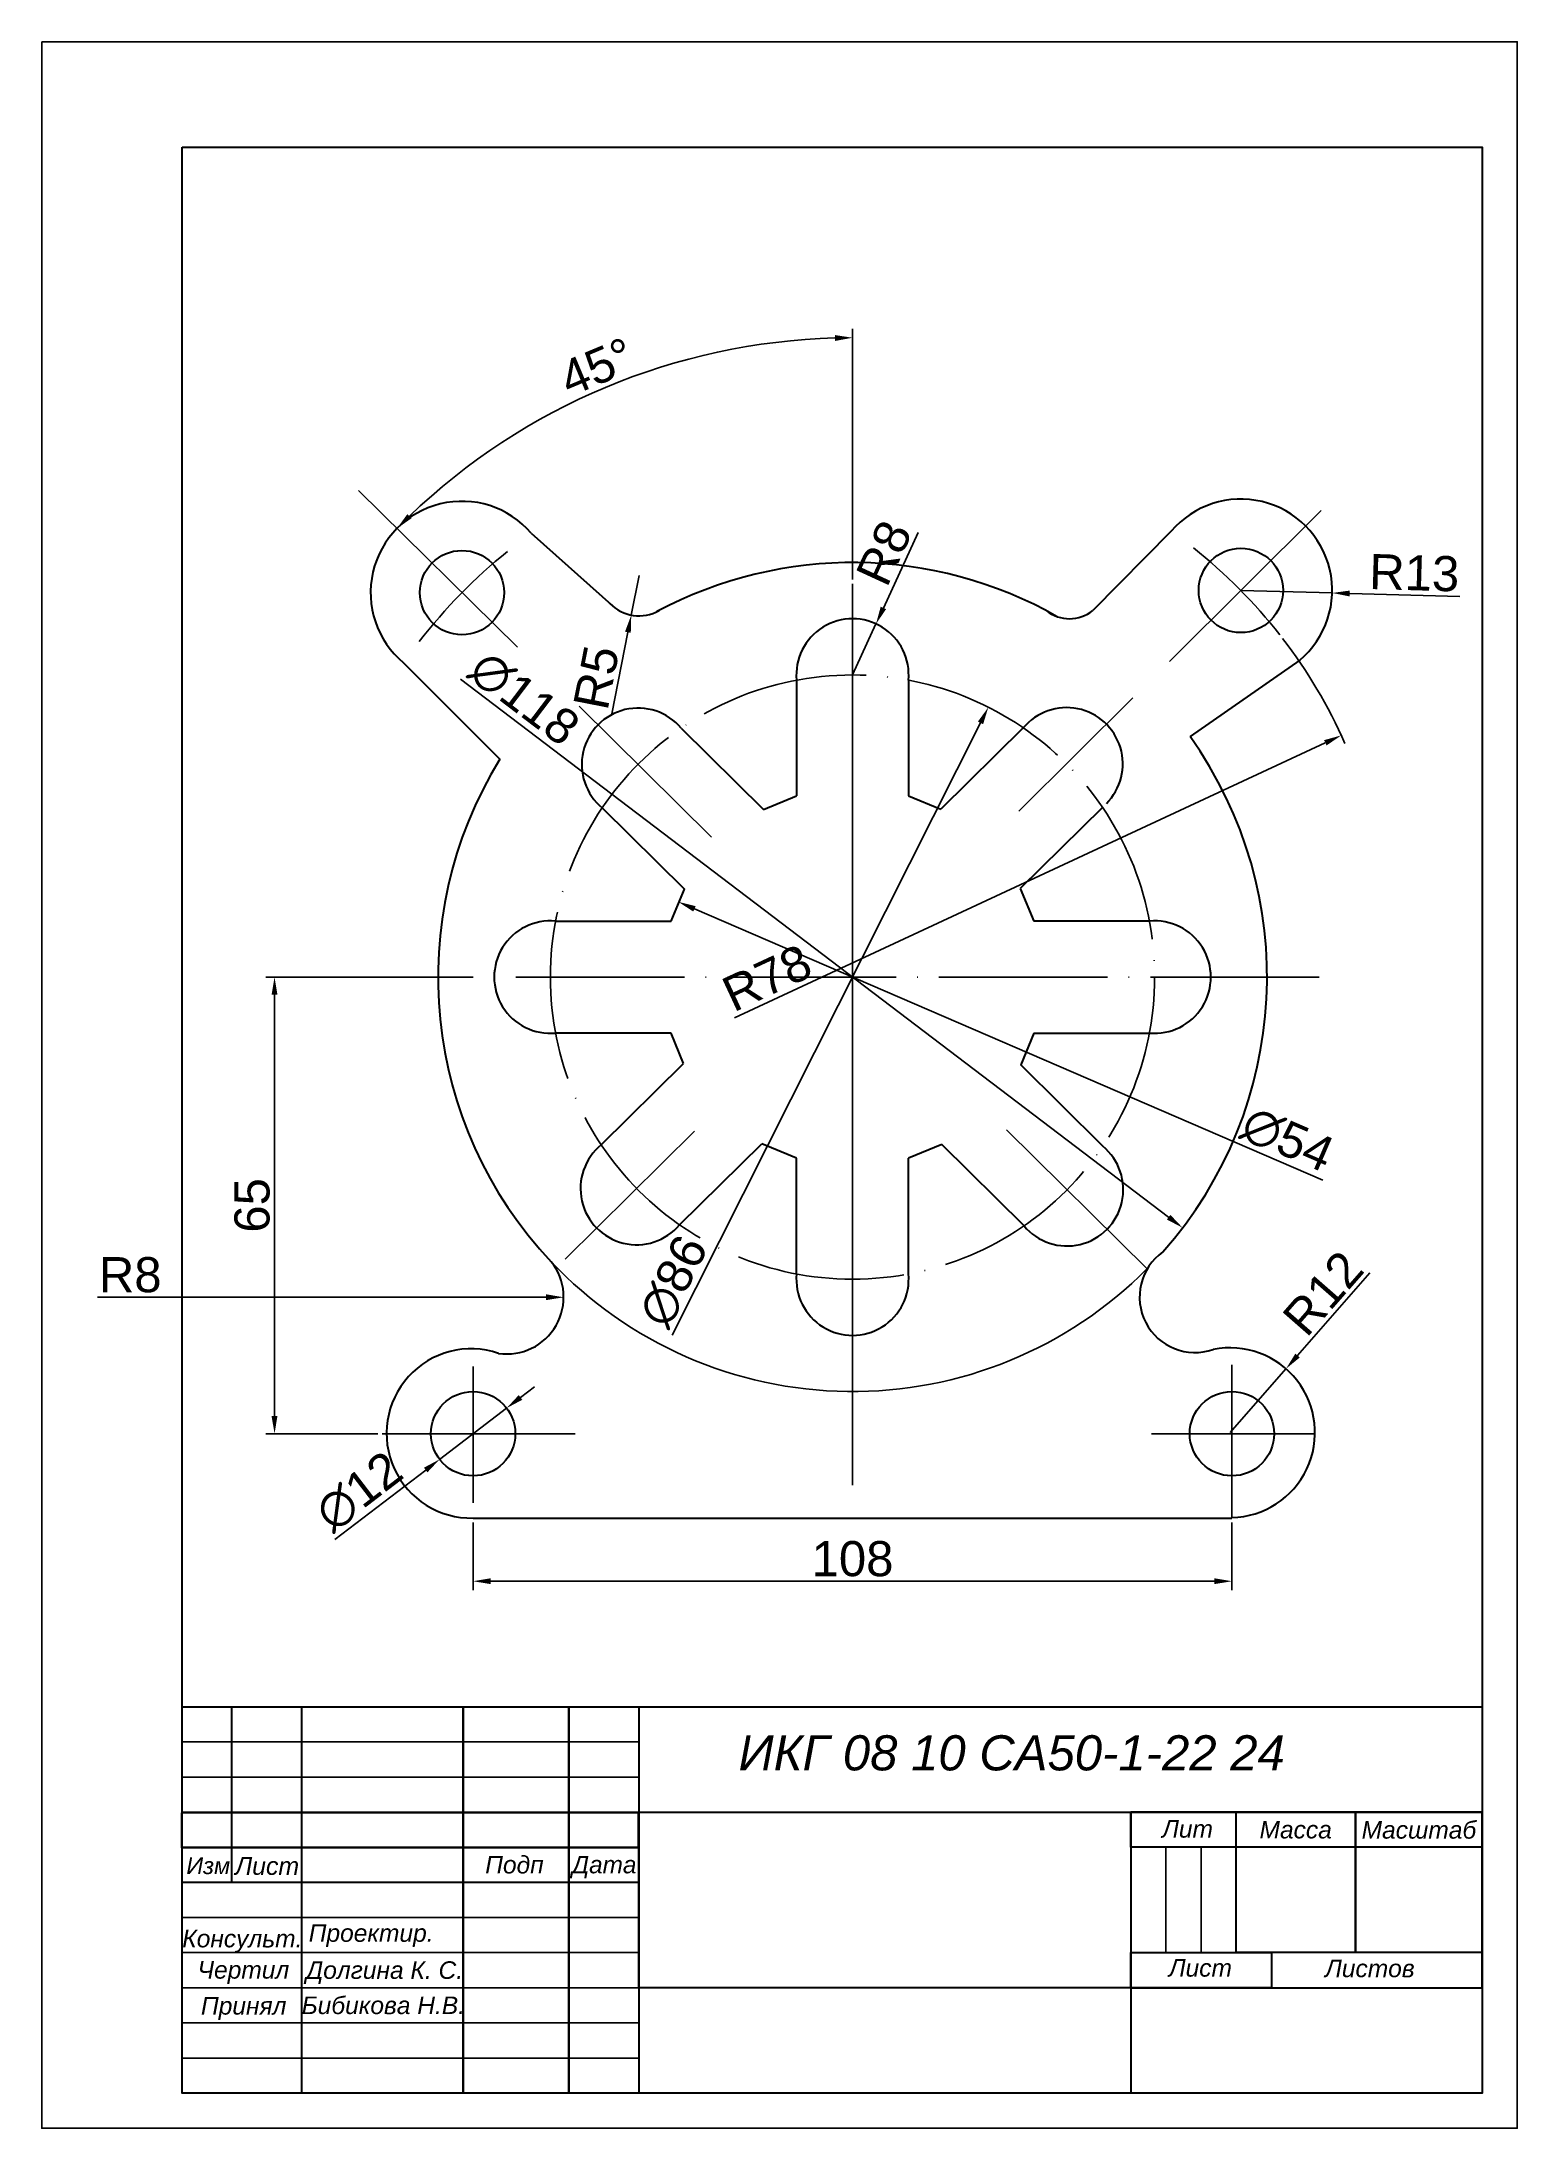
# Model space of a CAD drawing. Header units: inches. Extents: x 110 to 320, y 70 to 367.
import ezdxf

# ---------------------------------------------------------------- set-up
doc = ezdxf.new("R2010")
doc.units = ezdxf.units.IN
doc.header["$MEASUREMENT"] = 0
doc.linetypes.add('ACAD_ISO04W100', pattern=[30, 24, -3, 0, -3])
doc.styles.get("Standard").update_dxf_attribs({"font": 'arial.ttf'})
doc.dimstyles.new('ISO-25', dxfattribs={"dimtxt": 2.5, "dimasz": 2.5, "dimexe": 1.25, "dimexo": 0.625, "dimtad": 1, "dimtxsty": 'Standard', "dimcen": 2.5, "dimadec": 0, "dimazin": 0, "dimtfac": 1, "dimtmove": 0, "dimatfit": 3, "dimfxl": 1, "dimarcsym": 0})

# ---------------------------------------------------------------- blocks, each defined once
blk = doc.blocks.new('*D1')
at = {"color": 0, "lineweight": -2, "transparency": 16777216}
for p, q in [((157.57, 233.69), (141.61, 233.69)), ((142.86, 171.19), (142.86, 231.19)), ((157.57, 168.69), (141.61, 168.69))]:
    blk.add_line(p, q, dxfattribs=at)
at = {"color": 0, "transparency": 16777216}
for points in [[(142.44, 231.19), (143.27, 231.19), (142.86, 233.69)], [(142.44, 171.19), (143.27, 171.19), (142.86, 168.69)]]:
    blk.add_solid(points, dxfattribs=at)
at = {"layer": 'Defpoints', "color": 0, "transparency": 16777216}
for p in [(142.86, 233.69), (158.19, 233.69), (158.19, 168.69)]:
    blk.add_point(p, dxfattribs=at)
at = {"color": 0, "transparency": 16777216, "insert": (139.68, 201.19), "char_height": 2.5, "attachment_point": 5, "rotation": 90}
blk.add_mtext('{\\H2x;65}', dxfattribs=at)
blk = doc.blocks.new('*D2')
at = {"color": 0, "lineweight": -2, "transparency": 16777216}
for p, q in [((171.12, 156.06), (171.12, 146.44)), ((279.12, 156.06), (279.12, 146.44)), ((173.62, 147.69), (276.62, 147.69))]:
    blk.add_line(p, q, dxfattribs=at)
at = {"color": 0, "transparency": 16777216}
for points in [[(173.62, 148.11), (173.62, 147.28), (171.12, 147.69)], [(276.62, 148.11), (276.62, 147.28), (279.12, 147.69)]]:
    blk.add_solid(points, dxfattribs=at)
at = {"layer": 'Defpoints', "color": 0, "transparency": 16777216}
for p in [(171.12, 156.69), (279.12, 156.69), (279.12, 147.69)]:
    blk.add_point(p, dxfattribs=at)
at = {"color": 0, "transparency": 16777216, "insert": (225.12, 150.87), "char_height": 2.5, "attachment_point": 5}
blk.add_mtext('{\\H2x;108}', dxfattribs=at)
blk = doc.blocks.new('*D3')
at = {"color": 0, "lineweight": -2, "transparency": 16777216}
for p, q in [((177.87, 173.85), (179.85, 175.37)), ((175.88, 172.33), (166.35, 165.04)), ((151.43, 153.61), (164.37, 163.52))]:
    blk.add_line(p, q, dxfattribs=at)
at = {"color": 0, "transparency": 16777216}
for points in [[(177.61, 174.18), (178.12, 173.52), (175.88, 172.33)], [(164.12, 163.85), (164.62, 163.19), (166.35, 165.04)]]:
    blk.add_solid(points, dxfattribs=at)
at = {"layer": 'Defpoints', "color": 0, "transparency": 16777216}
for p in [(175.88, 172.33), (166.35, 165.04)]:
    blk.add_point(p, dxfattribs=at)
at = {"color": 0, "transparency": 16777216, "insert": (154.89, 160.44), "char_height": 2.5, "attachment_point": 5, "rotation": 37.4352}
blk.add_mtext('{\\H2x;∅12}', dxfattribs=at)
blk = doc.blocks.new('*D4')
at = {"color": 0, "lineweight": -2, "transparency": 16777216}
for p, q in [((298.76, 191.58), (288.46, 179.81)), ((278.86, 168.84), (286.81, 177.93))]:
    blk.add_line(p, q, dxfattribs=at)
at = {"color": 0, "transparency": 16777216}
blk.add_solid([(288.14, 180.08), (288.77, 179.54), (286.81, 177.93)], dxfattribs=at)
at = {"layer": 'Defpoints', "color": 0, "transparency": 16777216}
for p in [(286.81, 177.93), (278.86, 168.84)]:
    blk.add_point(p, dxfattribs=at)
at = {"color": 0, "transparency": 16777216, "insert": (292.07, 188.7), "char_height": 2.5, "attachment_point": 5, "rotation": 48.8092}
blk.add_mtext('{\\H2x;R12}', dxfattribs=at)
blk = doc.blocks.new('*D5')
at = {"color": 0, "lineweight": -2, "transparency": 16777216}
blk.add_line((117.66, 188.11), (181.51, 188.11), dxfattribs=at)
at = {"color": 0, "transparency": 16777216}
blk.add_solid([(181.51, 188.53), (181.51, 187.7), (184.01, 188.11)], dxfattribs=at)
at = {"layer": 'Defpoints', "color": 0, "transparency": 16777216}
for p in [(175.93, 188.11), (184.01, 188.11)]:
    blk.add_point(p, dxfattribs=at)
at = {"color": 0, "transparency": 16777216, "insert": (122.32, 191.29), "char_height": 2.5, "attachment_point": 5}
blk.add_mtext('{\\H2x;R8}', dxfattribs=at)
blk = doc.blocks.new('*D6')
at = {"color": 0, "lineweight": -2, "transparency": 16777216}
blk.add_line((292.06, 204.78), (202.63, 243.4), dxfattribs=at)
at = {"color": 0, "transparency": 16777216}
blk.add_solid([(202.79, 243.78), (202.46, 243.01), (200.33, 244.39)], dxfattribs=at)
at = {"layer": 'Defpoints', "color": 0, "transparency": 16777216}
for p in [(200.33, 244.39), (249.91, 222.98)]:
    blk.add_point(p, dxfattribs=at)
at = {"color": 0, "transparency": 16777216, "insert": (287.03, 210.57), "char_height": 2.5, "attachment_point": 5, "rotation": 336.6471}
blk.add_mtext('{\\H2x;∅54}', dxfattribs=at)
blk = doc.blocks.new('*D7')
at = {"color": 0, "lineweight": -2, "transparency": 16777216}
blk.add_line((199.47, 182.73), (243.33, 269.86), dxfattribs=at)
at = {"color": 0, "transparency": 16777216}
blk.add_solid([(242.96, 270.05), (243.7, 269.67), (244.45, 272.09)], dxfattribs=at)
at = {"layer": 'Defpoints', "color": 0, "transparency": 16777216}
for p in [(244.45, 272.09), (205.79, 195.28)]:
    blk.add_point(p, dxfattribs=at)
at = {"color": 0, "transparency": 16777216, "insert": (199.62, 190.41), "char_height": 2.5, "attachment_point": 5, "rotation": 63.2818}
blk.add_mtext('{\\H2x;∅86}', dxfattribs=at)
blk = doc.blocks.new('*D8')
at = {"color": 0, "lineweight": -2, "transparency": 16777216}
blk.add_line((208.31, 227.89), (292.41, 267.04), dxfattribs=at)
blk.add_arc((227.77, 236.95), 73.81, 23.9879, 37.5114, dxfattribs=at)
at = {"color": 0, "transparency": 16777216}
blk.add_solid([(292.24, 267.41), (292.59, 266.66), (294.68, 268.09)], dxfattribs=at)
at = {"layer": 'Defpoints', "color": 0, "transparency": 16777216}
for p in [(294.68, 268.09), (227.77, 236.95)]:
    blk.add_point(p, dxfattribs=at)
at = {"color": 0, "transparency": 16777216, "insert": (212.95, 233.56), "char_height": 2.5, "attachment_point": 5, "rotation": 24.9583}
blk.add_mtext('{\\H2x;R78}', dxfattribs=at)
blk = doc.blocks.new('*D9')
at = {"color": 0, "lineweight": -2, "transparency": 16777216}
for p, q in [((280.39, 288.72), (293.38, 288.36)), ((311.57, 287.84), (295.88, 288.29))]:
    blk.add_line(p, q, dxfattribs=at)
at = {"color": 0, "transparency": 16777216}
blk.add_solid([(295.89, 288.7), (295.87, 287.87), (293.38, 288.36)], dxfattribs=at)
at = {"layer": 'Defpoints', "color": 0, "transparency": 16777216}
for p in [(280.39, 288.72), (293.38, 288.36)]:
    blk.add_point(p, dxfattribs=at)
at = {"color": 0, "transparency": 16777216, "insert": (305.07, 291.21), "char_height": 2.5, "attachment_point": 5, "rotation": 358.381}
blk.add_mtext('{\\H2x;R13}', dxfattribs=at)
blk = doc.blocks.new('*D10')
at = {"color": 0, "lineweight": -2, "transparency": 16777216}
blk.add_line((169.33, 276.07), (270.11, 199.51), dxfattribs=at)
at = {"color": 0, "transparency": 16777216}
blk.add_solid([(270.36, 199.84), (269.86, 199.18), (272.1, 198)], dxfattribs=at)
at = {"layer": 'Defpoints', "color": 0, "transparency": 16777216}
for p in [(178.14, 269.38), (272.1, 198)]:
    blk.add_point(p, dxfattribs=at)
at = {"color": 0, "transparency": 16777216, "insert": (178.4, 273.34), "char_height": 2.5, "attachment_point": 5, "rotation": 322.7767}
blk.add_mtext('{\\H2x;∅118}', dxfattribs=at)
blk = doc.blocks.new('*D11')
at = {"color": 0, "lineweight": -2, "transparency": 16777216}
blk.add_line((225.12, 290.27), (225.12, 325.94), dxfattribs=at)
blk.add_arc((225.12, 233.69), 91, 91.5741, 133.8705, dxfattribs=at)
at = {"color": 0, "transparency": 16777216}
for points in [[(222.61, 325.07), (222.62, 324.23), (225.12, 324.69)], [(162.35, 298.99), (161.76, 299.58), (160.27, 297.53)]]:
    blk.add_solid(points, dxfattribs=at)
at = {"layer": 'Defpoints', "color": 0, "transparency": 16777216}
for p in [(201.34, 321.52), (154.79, 302.93), (225.12, 289.64), (177.42, 280.65), (225.12, 161.38)]:
    blk.add_point(p, dxfattribs=at)
at = {"color": 0, "transparency": 16777216, "insert": (188.74, 320.54), "char_height": 2.5, "attachment_point": 5, "rotation": 22.7223}
blk.add_mtext('{\\H2x;45°}', dxfattribs=at)
blk = doc.blocks.new('*D13')
at = {"color": 0, "lineweight": -2, "transparency": 16777216}
for p, q in [((234.45, 296.97), (229.51, 286.22)), ((225.12, 276.69), (228.46, 283.95))]:
    blk.add_line(p, q, dxfattribs=at)
at = {"color": 0, "transparency": 16777216}
blk.add_solid([(229.13, 286.4), (229.89, 286.05), (228.46, 283.95)], dxfattribs=at)
at = {"layer": 'Defpoints', "color": 0, "transparency": 16777216}
for p in [(228.46, 283.95), (225.12, 276.69)]:
    blk.add_point(p, dxfattribs=at)
at = {"color": 0, "transparency": 16777216, "insert": (229.61, 294.06), "char_height": 2.5, "attachment_point": 5, "rotation": 65.296}
blk.add_mtext('{\\H2x;R8}', dxfattribs=at)
blk = doc.blocks.new('*D14')
at = {"color": 0, "lineweight": -2, "transparency": 16777216}
for p, q in [((194.74, 290.86), (193.63, 285.22)), ((190.88, 271.14), (193.15, 282.77))]:
    blk.add_line(p, q, dxfattribs=at)
at = {"color": 0, "transparency": 16777216}
blk.add_solid([(192.74, 282.85), (193.56, 282.69), (193.63, 285.22)], dxfattribs=at)
at = {"layer": 'Defpoints', "color": 0, "transparency": 16777216}
for p in [(194.74, 290.86), (193.63, 285.22)]:
    blk.add_point(p, dxfattribs=at)
at = {"color": 0, "transparency": 16777216, "insert": (188.67, 276.33), "char_height": 2.5, "attachment_point": 5, "rotation": 78.9294}
blk.add_mtext('{\\H2x;R5}', dxfattribs=at)

msp = doc.modelspace()

# ---------------------------------------------------------------- linework, layer by layer
for p, q in [((177.424, 280.646), (154.792, 302.929)), ((270.22, 278.599), (291.827, 300.116)), ((225.118, 161.385), (225.118, 289.642)), ((248.811, 257.295), (265.028, 273.455)), ((186.212, 272.27), (205.033, 253.616)), ((202.649, 211.772), (184.244, 193.548)), ((247.057, 211.966), (267.086, 192.092)), ((185.658, 168.686), (158.191, 168.686)), ((290.906, 168.686), (267.693, 168.686))]:
    msp.add_line(p, q)
at = {"lineweight": 30}
for p, q in [((270.479, 297.14), (259.321, 285.868)), ((179.399, 296.882), (191.252, 286.288)), ((161.221, 278.419), (174.919, 264.687)), ((288.762, 278.78), (273.155, 267.941)), ((217.153, 275.942), (217.153, 259.484)), ((233.084, 275.942), (233.084, 259.484)), ((200.741, 269.108), (212.427, 257.517)), ((249.428, 269.155), (237.706, 257.572)), ((212.427, 257.517), (217.153, 259.484)), ((233.084, 259.484), (237.706, 257.572)), ((189.499, 257.774), (201.188, 246.189)), ((260.691, 257.844), (248.994, 246.294)), ((199.32, 241.651), (201.188, 246.189)), ((248.994, 246.294), (250.917, 241.651)), ((182.863, 241.651), (199.32, 241.651)), ((267.374, 241.651), (250.917, 241.651)), ((199.32, 225.72), (182.863, 225.72)), ((201.084, 221.383), (199.32, 225.72)), ((250.917, 225.72), (249.052, 221.189)), ((250.917, 225.72), (267.374, 225.72)), ((189.363, 209.8), (201.084, 221.383)), ((260.738, 209.598), (249.052, 221.189)), ((200.512, 198.422), (212.209, 209.972)), ((217.153, 207.887), (212.209, 209.972)), ((237.835, 209.868), (233.084, 207.887)), ((249.524, 198.283), (237.835, 209.868)), ((217.153, 191.43), (217.153, 207.887)), ((233.084, 191.43), (233.084, 207.887)), ((171.118, 156.686), (279.118, 156.686)), ((264.726, 89.824), (264.726, 74.824))]:
    msp.add_line(p, q, dxfattribs=at)
at = {"linetype": 'ACAD_ISO04W100'}
for p, q in [((291.51, 233.686), (154.11, 233.686)), ((171.118, 178.26), (171.118, 158.83)), ((279.118, 178.503), (279.118, 156.766))]:
    msp.add_line(p, q, dxfattribs=at)
for points in [[(109.726, 366.824), (319.726, 366.824), (319.726, 69.824), (109.726, 69.824)], [(129.726, 74.824), (146.726, 74.824), (146.726, 129.824), (129.726, 129.824)], [(129.726, 129.824), (194.726, 129.824), (194.726, 124.824), (129.726, 124.824)], [(264.726, 129.824), (264.726, 129.824), (264.726, 129.824), (264.726, 129.824)], [(129.726, 124.824), (194.726, 124.824), (194.726, 119.824), (129.726, 119.824)], [(129.726, 119.824), (194.726, 119.824), (194.726, 114.824), (129.726, 114.824)], [(129.621, 114.719), (194.621, 114.719), (194.621, 109.719), (129.621, 109.719)], [(264.726, 114.824), (279.726, 114.824), (279.726, 94.824), (264.726, 94.824)], [(264.726, 109.824), (269.726, 109.824), (269.726, 94.824), (264.726, 94.824)], [(269.726, 109.824), (274.726, 109.824), (274.726, 94.824), (269.726, 94.824)], [(129.726, 104.824), (194.726, 104.824), (194.726, 99.824), (129.726, 99.824)], [(129.726, 99.824), (194.726, 99.824), (194.726, 94.824), (129.726, 94.824)], [(129.726, 94.824), (194.726, 94.824), (194.726, 89.824), (129.726, 89.824)], [(129.726, 89.824), (194.726, 89.824), (194.726, 84.824), (129.726, 84.824)], [(129.726, 84.824), (194.726, 84.824), (194.726, 79.824), (129.726, 79.824)]]:
    msp.add_lwpolyline(points, close=True)
at = {"lineweight": 30}
for points in [[(129.726, 351.824), (314.726, 351.824), (314.726, 74.824), (129.726, 74.824)], [(129.726, 129.824), (314.726, 129.824), (314.726, 74.824), (129.726, 74.824)], [(129.726, 129.824), (136.726, 129.824), (136.726, 104.824), (129.726, 104.824)], [(146.726, 129.824), (169.726, 129.824), (169.726, 74.824), (146.726, 74.824)], [(184.726, 129.824), (184.726, 74.824), (169.726, 74.824), (169.726, 129.824)], [(184.726, 129.824), (194.726, 129.824), (194.726, 74.824), (184.726, 74.824)], [(194.726, 114.824), (264.726, 114.824), (264.726, 89.824), (194.726, 89.824)], [(264.726, 89.824), (314.726, 89.824), (314.726, 114.824), (264.726, 114.824)], [(264.726, 114.824), (314.726, 114.824), (314.726, 109.824), (264.726, 109.824)], [(279.726, 114.824), (296.726, 114.824), (296.726, 94.824), (279.726, 94.824)], [(296.726, 114.824), (314.726, 114.824), (314.726, 94.824), (296.726, 94.824)], [(129.726, 109.824), (194.726, 109.824), (194.726, 104.824), (129.726, 104.824)], [(264.726, 94.824), (284.726, 94.824), (284.726, 89.824), (264.726, 89.824)]]:
    msp.add_lwpolyline(points, close=True, dxfattribs=at)
for centre in [(169.538, 288.41), (280.388, 288.724), (171.118, 168.686), (279.118, 168.686)]:
    msp.add_circle(centre, 6, dxfattribs=at)
at = {"linetype": 'ACAD_ISO04W100'}
msp.add_circle((225.118, 233.686), 43, dxfattribs=at)
at = {"lineweight": 30}
for centre, radius, start, end in [((169.538, 288.41), 13, 40.66438, 230.22476), ((280.388, 288.724), 13, 310.09988, 139.66027), ((225.118, 233.686), 59, 60.39772, 118.15008), ((194.736, 290.859), 5.748, 223.73939, 299.66716), ((255.992, 290.01), 5.315, 231.52633, 308.78434), ((225.118, 276.686), 8, 354.66244, 185.33756), ((194.6, 263.957), 8.016, 39.99193, 230.47468), ((255.578, 264.038), 8, 315.10097, 140.23658), ((225.118, 233.686), 59, 318.46218, 35.4932), ((225.118, 233.686), 59, 148.30227, 223.3675), ((182.118, 233.686), 8, 84.66244, 275.33756), ((268.118, 233.686), 8, 264.66244, 95.33756), ((194.406, 203.59), 8, 129.08121, 319.75632), ((255.66, 203.416), 8, 219.91887, 50.59398), ((175.93, 188.115), 8.077, 261.54526, 38.76492), ((273.867, 188.136), 7.895, 125.51139, 289.09774), ((225.118, 190.686), 8, 174.66244, 5.33756), ((170.848, 168.727), 12.045, 71.13776, 271.28559), ((278.856, 168.84), 12.077, 271.24356, 101.49345)]:
    msp.add_arc(centre, radius, start, end, dxfattribs=at)
for centre, radius, start, end in [((225.118, 233.686), 78, 129.02099, 142.22683), ((227.766, 236.949), 73.806, 37.99655, 51.58044), ((225.118, 233.686), 59, 223.3675, 315.25647)]:
    msp.add_arc(centre, radius, start, end)

# ---------------------------------------------------------------- texts
at = {"attachment_point": 1}
for s, width, gutter_width, insert, char_height in [('{\\fArial|b0|i1|c204|p34;ИКГ 08 10 СА50-1-22 24 }', 114.88716, 1, (208.895, 125.764), 5), ('{\\fArial|b0|i1|c204|p34;Проектир.}', 15.34767, 12.5, (147.719, 98.863), 2.5)]:
    msp.add_mtext_dynamic_manual_height_columns(s, width=width, gutter_width=gutter_width, heights=[0], dxfattribs=dict(at, insert=insert, char_height=char_height))
at = {"ltscale": 14, "attachment_point": 1}
for s, width, gutter_width, insert, char_height in [('{\\fArial|b0|i1|c204|p34;Лит}', 13.19539, 0.604, (269.177, 113.687), 2.5), ('{\\fArial|b0|i1|c204|p34;Масса}', 13.19539, 0.604, (283.048, 113.581), 2.5), ('{\\fArial|b0|i1|c204|p34;Масштаб}', 13.19539, 0.604, (297.576, 113.547), 2.5), ('{\\fArial|b0|i1|c204|p34;Изм}', 12.63202, 0.578, (130.307, 108.398), 2.39326), ('{\\fArial|b0|i1|c204|p34;Лист}', 13.376, 0.612, (137.248, 108.429), 2.53422), ('{\\fArial|b0|i1|c204|p34;Подп}', 13.19539, 0.604, (172.841, 108.593), 2.5), ('{\\fArial|b0|i1|c204|p34;Дата}', 13.08314, 0.599, (185.189, 108.592), 2.47873), ('{\\fArial|b0|i1|c204|p34;Лист}', 13.19539, 0.604, (270.13, 93.902), 2.5), ('{\\fArial|b0|i1|c204|p34;Листов}', 13.19539, 0.604, (292.367, 93.83), 2.5)]:
    msp.add_mtext_dynamic_manual_height_columns(s, width=width, gutter_width=gutter_width, heights=[0], dxfattribs=dict(at, insert=insert, char_height=char_height))
at = {"char_height": 2.5, "attachment_point": 1}
for s, insert, width in [('{\\fArial|b0|i1|c204|p34;Консульт.}', (129.726, 98.078), 16.00964), ('{\\fArial|b0|i1|c204|p34;Чертил}', (131.9, 93.622), 11.99156), ('{\\fArial|b0|i1|c204|p34;Долгина К. С.}', (147.331, 93.589), 23.5874), ('{\\fArial|b0|i1|c204|p34;Принял}', (132.383, 88.501), 12.3443), ('{\\fArial|b0|i1|c204|p34;Бибикова Н.В.}', (146.726, 88.578), 47.53649)]:
    msp.add_mtext(s, dxfattribs=dict(at, insert=insert, width=width))

# ---------------------------------------------------------------- dimensions: what is measured, and where the dimension line sits
dim = msp.add_angular_dim_2l(base=(201.339, 321.524), line1=((177.424, 280.646), (154.792, 302.929)), line2=((225.118, 161.385), (225.118, 289.642)), text='{\\H2x;<>}', dimstyle='ISO-25')
dim.commit()
dim.dimension.update_dxf_attribs({"geometry": '*D11', "text_midpoint": (188.745, 320.545)})
for center, mpoint, text, picture, middle in [((225.118, 276.686), (228.462, 283.954), '{\\H2x;R8}', '*D13', (229.613, 294.059)), ((280.388, 288.724), (293.383, 288.357), '{\\H2x;R13}', '*D9', (305.067, 291.208)), ((194.736, 290.859), (193.632, 285.219), '{\\H2x;R5}', '*D14', (188.666, 276.332)), ((278.856, 168.84), (286.81, 177.929), '{\\H2x;R12}', '*D4', (292.072, 188.702))]:
    dim = msp.add_radius_dim(center=center, mpoint=mpoint, text=text, dimstyle='ISO-25')
    dim.commit()
    dim.dimension.update_dxf_attribs({"geometry": picture, "text_midpoint": middle})
for p1, p2, text, picture, middle in [((178.138, 269.376), (272.099, 197.995), '{\\H2x;∅118}', '*D10', (176.394, 270.701)), ((205.785, 195.277), (244.451, 272.095), '{\\H2x;∅86}', '*D7', (202.585, 188.919)), ((249.907, 222.983), (200.33, 244.388), '{\\H2x;∅54}', '*D6', (285.711, 207.524))]:
    dim = msp.add_diameter_dim_2p(p1=p1, p2=p2, text=text, dimstyle='ISO-25')
    dim.commit()
    dim.dimension.update_dxf_attribs({"geometry": picture, "text_midpoint": middle, "dimtype": 163})
for center, mpoint, text, picture, middle in [((227.766, 236.949), (294.68, 268.092), '{\\H2x;R78}', '*D8', (214.295, 230.679)), ((175.93, 188.115), (184.007, 188.115), '{\\H2x;R8}', '*D5', (122.319, 188.115))]:
    dim = msp.add_radius_dim(center=center, mpoint=mpoint, text=text, dimstyle='ISO-25')
    dim.commit()
    dim.dimension.update_dxf_attribs({"geometry": picture, "text_midpoint": middle, "dimtype": 164})
dim = msp.add_linear_dim(base=(142.857, 233.686), p1=(158.191, 168.686), p2=(158.191, 233.686), angle=90, text='{\\H2x;65}', dimstyle='ISO-25')
dim.commit()
dim.dimension.update_dxf_attribs({"geometry": '*D1', "text_midpoint": (139.679, 201.186)})
dim = msp.add_diameter_dim_2p(p1=(175.883, 172.333), p2=(166.354, 165.039), text='{\\H2x;∅12}', dimstyle='ISO-25')
dim.commit()
dim.dimension.update_dxf_attribs({"geometry": '*D3', "text_midpoint": (154.888, 160.439)})
dim = msp.add_linear_dim(base=(279.118, 147.693), p1=(171.118, 156.686), p2=(279.118, 156.686), text='{\\H2x;108}', dimstyle='ISO-25')
dim.commit()
dim.dimension.update_dxf_attribs({"geometry": '*D2', "text_midpoint": (225.118, 147.693), "dimtype": 160})

doc.saveas('drawing.dxf')
